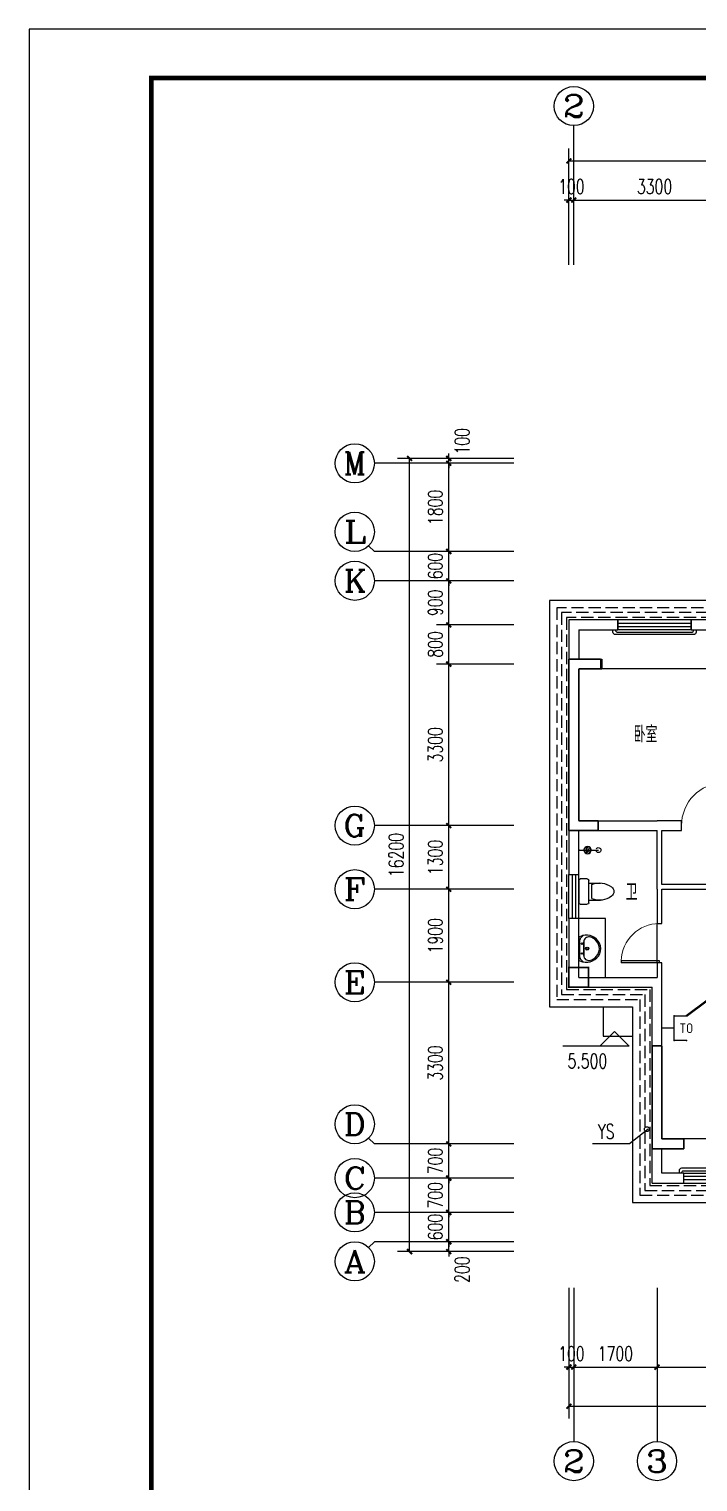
# Model space of a CAD drawing. Extents: x -993182 to -819982, y 169304 to 600104.
# Drawn here: x -904082 to -890412, y 327829 to 357504 of the extents above; entities that cross this region are included whole.
import ezdxf
from ezdxf.enums import TextEntityAlignment as Align

# ---------------------------------------------------------------- set-up
doc = ezdxf.new("R2010")
doc.units = 0
doc.header["$LTSCALE"] = 1000
doc.header["$MEASUREMENT"] = 0
doc.linetypes.add('DASH', pattern=[0.35, 0.25, -0.1])
for name, color, linetype in [('AXIS', 3, 'Continuous'), ('AXIS_TEXT', 7, 'Continuous'), ('DIM_ELEV', 3, 'Continuous'), ('DIM_LEAD', 3, 'Continuous'), ('EQUIP-通讯', 3, 'Continuous'), ('PUB_TEXT', 7, 'Continuous'), ('PUB_TITLE', 146, 'Continuous'), ('WALL', 4, 'Continuous'), ('WINDOW', 2, 'Continuous'), ('WIRE-网络', 6, 'TG_TD'), ('家具', 187, 'Continuous'), ('屋面', 139, 'Continuous'), ('平面看线', 144, 'Continuous'), ('栏杆', 169, 'Continuous'), ('面层', 215, 'Continuous')]:
    doc.layers.add(name, color=color, linetype=linetype)
doc.styles.add('_TCH_AXIS', font='COMPLEX', dxfattribs={"bigfont": 'GBCBIG'})
doc.styles.add('_TCH_DIM', font='SIMPLEX', dxfattribs={"bigfont": 'GBCBIG'})
doc.styles.add('_TCH_DIM_T3', font='SIMPLEX', dxfattribs={"width": 0.705882, "bigfont": 'GBCBIG'})
doc.styles.add('_TEL_ATTDEF', font='GBENOR', dxfattribs={"width": 0.8, "height": 3, "bigfont": 'GBCBIG'})
doc.styles.add('_TEL_DIM', font='ICED', dxfattribs={"width": 0.8, "height": 3.5, "bigfont": 'BZHZ'})
doc.styles.add('COMPLEX', font='COMPLEX')
doc.styles.get("Standard").update_dxf_attribs({"font": 'gbenor.shx', "bigfont": 'gbcbig.shx'})
doc.styles.add('TG_LINETYPE', font='ICED', dxfattribs={"width": 0.8, "height": 2, "bigfont": 'BZHZ'})
doc.linetypes.add('TG_TD', pattern='A,1,-0.45,["TD",TG_LINETYPE,S=0.1,R=0,X=-0.38,Y=-0.1],0', length=1.45)
doc.linetypes.add('TG_TD+TV', pattern='A,1,-0.9,["TD+TV",TG_LINETYPE,S=0.1,R=0,X=-0.82,Y=-0.1],0', length=1.9)
doc.dimstyles.new('_TCH_ARCH&&100', dxfattribs={"dimtxt": 297.5, "dimasz": 100, "dimexe": 250, "dimexo": 300, "dimgap": 126.25, "dimtad": 1, "dimdec": 0, "dimzin": 0, "dimdsep": 46, "dimtxsty": '_TCH_DIM_T3', "dimblk": 'ARCHTICK', "dimcen": 0.09, "dimclrt": 7, "dimazin": 2, "dimtfac": 1, "dimtdec": 0, "dimtix": 1, "dimtmove": 2, "dimatfit": 3, "dimfxl": 0, "dimtolj": 1, "dimtzin": 0, "dimarcsym": 0})

# ---------------------------------------------------------------- blocks, each defined once
blk = doc.blocks.new('A$C6A1B0631')
at = {"layer": '家具'}
for p, q in [((0, 527), (0, 667)), ((30, 697), (470, 697)), ((500, 667), (500, 527)), ((470, 497), (30, 497)), ((80, 497), (80, 267)), ((390, 437), (110, 437)), ((420, 497), (420, 267))]:
    blk.add_line(p, q, dxfattribs=at)
for centre, radius, start, end in [((30, 667), 30, 90, 180), ((470, 667), 30, 0, 90), ((30, 527), 30, 180, 270), ((477, 284), 398, 157.4505, 216.6381), ((23, 284), 398, 323.3619, 22.5495), ((470, 527), 30, 270, 0), ((250, 108), 110, 213.4509, 326.5491)]:
    blk.add_arc(centre, radius, start, end, dxfattribs=at)
blk = doc.blocks.new('M_E6')
for p, q in [((-240, 0), (-270, -79)), ((240, 0), (-240, 0)), ((-237, 0), (239, 0)), ((240, 0), (270, -79)), ((-213, -36), (-271, -91)), ((-179, -23), (181, -23)), ((141, -105), (-141, -105)), ((-141, -105), (141, -105)), ((217, -37), (274, -95))]:
    blk.add_line(p, q)
for centre, radius in [((-99, -65), 16.3), ((2, -172), 31.6), ((2, -172), 23), ((101, -65), 16.3)]:
    blk.add_circle(centre, radius)
for centre, radius, start, end in [((28, -152), 307, 166.1751, 244.7296), ((-141, -205), 100, 90, 190.5602), ((0, -179), 243, 190.5602, 349.4398), ((-179, -73), 50, 90, 133.181), ((-28, -152), 307, 297.0639, 13.8249), ((141, -205), 100, 349.4398, 90), ((181, -73), 50, 44.5607, 90), ((0, -201), 250, 245.8071, 296.4628), ((28, -152), 307, 266.589, 266.5936)]:
    blk.add_arc(centre, radius, start, end)
at = {"width": 0.8, "flags": 9}
for tag in ['XSIZE', 'YSIZE']:
    blk.add_attdef(tag, (0, 0), '', height=0.5, dxfattribs=at)
blk = doc.blocks.new('$lvtry$00000168')
at = {"color": 0}
blk.add_line((0, 0), (0, -395), dxfattribs=at)
blk.add_arc((0, -395), 50, 121.0332, 58.9668, dxfattribs=at)
for p in [(0, 0), (0, -223)]:
    blk.add_point(p, dxfattribs=at)
blk = doc.blocks.new('$lvtry$00000171')
for p, q in [((-74, 11), (-11, 74)), ((-70, -27), (27, 70)), ((-53, -53), (53, 53)), ((-27, -70), (70, 27)), ((11, -74), (74, -11))]:
    blk.add_line(p, q)
blk.add_circle((0, 0), 75)
blk.add_point((0, 0))
blk = doc.blocks.new('A$C6BE329BC')
at = {"layer": '家具', "rotation": 180}
blk.add_blockref('$lvtry$00000171', (75, 271), dxfattribs=at)
at = {"layer": '家具'}
blk.add_blockref('$lvtry$00000168', (75, 445), dxfattribs=at)
blk = doc.blocks.new('TRHH')
at = {"color": 6}
for centre in [(-249202, -461390), (-233616, -461390), (-252617, -471151), (-230201, -471151), (-244307, -473179), (-238511, -473179)]:
    blk.add_circle(centre, 50, dxfattribs=at)
blk = doc.blocks.new('q3')
at = {"color": 3, "const_width": 35}
for points in [[(-523336, -447288), (-523336, -443788)], [(-523336, -443788), (-522686, -443788)], [(-522686, -443788), (-522686, -443988)], [(-523136, -447088), (-523136, -443988)], [(-523136, -443988), (-522686, -443988)], [(-523136, -447088), (-522736, -447088)], [(-522736, -447088), (-522736, -447288)], [(-523336, -447288), (-522736, -447288)], [(-521636, -453788), (-521636, -451688)], [(-521636, -451688), (-521436, -451688)], [(-521436, -453588), (-521436, -451688)], [(-521436, -453588), (-520986, -453588)], [(-520986, -453588), (-520986, -453788)], [(-521636, -453788), (-520986, -453788)]]:
    blk.add_lwpolyline(points, dxfattribs=at)
blk.add_lwpolyline([(-522936, -450488), (-522936, -450088), (-523336, -450088), (-523336, -450488)], close=True, dxfattribs=at)
blk = doc.blocks.new('trh')
at = {"layer": 'DIM_LEAD'}
for p, q in [((-252592, -471153), (-252970, -471451)), ((-252970, -471451), (-253724, -471451))]:
    blk.add_line(p, q, dxfattribs=at)
at = {"layer": 'DIM_LEAD', "color": 7, "style": '_TCH_DIM', "width": 0.705882}
blk.add_text('YS', height=297.5, dxfattribs=at).set_placement((-253619, -471346))
blk = doc.blocks.new('$DorLib2D$00000001')
for p, q in [((0.45, 0.975), (0.5, 0.975)), ((0.45, 0), (0.45, 0.975)), ((0.5, 0), (0.5, 0.975)), ((0.5, 0), (0.45, 0))]:
    blk.add_line(p, q)
at = {"lineweight": 13}
blk.add_arc((0.475, 0), 0.975, 91.4693, 180, dxfattribs=at)
blk = doc.blocks.new('$WINLIB2D$00000001')
at = {"color": 0}
for points in [[(-0.5, 0.5), (-0.5, -0.5)], [(-0.5, 0.5), (0.5, 0.5)], [(0.5, -0.5), (0.5, 0.5)], [(0.5, 0.167), (-0.5, 0.167)], [(0.5, -0.167), (-0.5, -0.167)], [(-0.5, -0.5), (0.5, -0.5)]]:
    blk.add_lwpolyline(points, dxfattribs=at)
blk = doc.blocks.new('_AXISO')
blk.add_circle((0, 0), 0.5)
at = {"layer": 'AXIS_TEXT', "style": 'COMPLEX', "width": 1.041667}
blk.add_attdef('A', text='', height=0.56, dxfattribs=at).set_placement((-0.25, -0.28), (0.25, -0.28), align=Align.FIT)
blk = doc.blocks.new('_ArchTick')
at = {"color": 0, "linetype": 'ByBlock', "const_width": 0.4}
blk.add_lwpolyline([(-0.5, -0.5), (0.5, 0.5)], dxfattribs=at)
blk = doc.blocks.new('*D312')
at = {"layer": 'AXIS', "color": 0, "lineweight": -2}
for p, q in [((-255332, -395585), (-257715, -395585)), ((-257465, -411785), (-257465, -395585)), ((-255332, -411785), (-257715, -411785))]:
    blk.add_line(p, q, dxfattribs=at)
at = {"layer": 'Defpoints', "color": 0}
for p in [(-257465, -395585), (-255032, -395585), (-255032, -411785)]:
    blk.add_point(p, dxfattribs=at)
at = {"layer": 'AXIS', "color": 0, "lineweight": -2, "xscale": 100, "yscale": 100, "zscale": 100}
for p, rotation in [((-257465, -395585), 90), ((-257465, -411785), 270)]:
    blk.add_blockref('_ArchTick', p, dxfattribs=dict(at, rotation=rotation))
at = {"layer": 'AXIS', "color": 7, "insert": (-257740, -403685), "char_height": 297.5, "attachment_point": 5, "rotation": 90, "style": '_TCH_DIM_T3'}
blk.add_mtext('\\A1;16200', dxfattribs=at)
blk = doc.blocks.new('*D313')
at = {"layer": 'AXIS', "color": 0, "lineweight": -2}
for p, q in [((-255332, -411585), (-256915, -411585)), ((-256665, -411585), (-256665, -411485)), ((-256665, -411785), (-256665, -411585)), ((-255332, -411785), (-256915, -411785)), ((-256665, -411785), (-256665, -411885))]:
    blk.add_line(p, q, dxfattribs=at)
at = {"layer": 'Defpoints', "color": 0}
for p in [(-256665, -411585), (-255032, -411585), (-255032, -411785)]:
    blk.add_point(p, dxfattribs=at)
at = {"layer": 'AXIS', "color": 0, "lineweight": -2, "xscale": 100, "yscale": 100, "zscale": 100}
for p, rotation in [((-256665, -411585), 270), ((-256665, -411785), 90)]:
    blk.add_blockref('_ArchTick', p, dxfattribs=dict(at, rotation=rotation))
at = {"layer": 'AXIS', "color": 7, "insert": (-256390, -412155), "char_height": 297.5, "attachment_point": 5, "rotation": 90, "style": '_TCH_DIM_T3'}
blk.add_mtext('\\A1;200', dxfattribs=at)
blk = doc.blocks.new('*D314')
at = {"layer": 'AXIS', "color": 0, "lineweight": -2}
for p, q in [((-255332, -410985), (-256915, -410985)), ((-256665, -410985), (-256665, -410885)), ((-256665, -411585), (-256665, -410985)), ((-255332, -411585), (-256915, -411585)), ((-256665, -411585), (-256665, -411685))]:
    blk.add_line(p, q, dxfattribs=at)
at = {"layer": 'Defpoints', "color": 0}
for p in [(-256665, -410985), (-255032, -410985), (-255032, -411585)]:
    blk.add_point(p, dxfattribs=at)
at = {"layer": 'AXIS', "color": 0, "lineweight": -2, "xscale": 100, "yscale": 100, "zscale": 100}
for p, rotation in [((-256665, -410985), 270), ((-256665, -411585), 90)]:
    blk.add_blockref('_ArchTick', p, dxfattribs=dict(at, rotation=rotation))
at = {"layer": 'AXIS', "color": 7, "insert": (-256940, -411285), "char_height": 297.5, "attachment_point": 5, "rotation": 90, "style": '_TCH_DIM_T3'}
blk.add_mtext('\\A1;600', dxfattribs=at)
blk = doc.blocks.new('*D315')
at = {"layer": 'AXIS', "color": 0, "lineweight": -2}
for p, q in [((-255332, -410285), (-256915, -410285)), ((-256665, -410285), (-256665, -410185)), ((-256665, -410985), (-256665, -410285)), ((-255332, -410985), (-256915, -410985)), ((-256665, -410985), (-256665, -411085))]:
    blk.add_line(p, q, dxfattribs=at)
at = {"layer": 'Defpoints', "color": 0}
for p in [(-256665, -410285), (-255032, -410285), (-255032, -410985)]:
    blk.add_point(p, dxfattribs=at)
at = {"layer": 'AXIS', "color": 0, "lineweight": -2, "xscale": 100, "yscale": 100, "zscale": 100}
for p, rotation in [((-256665, -410285), 270), ((-256665, -410985), 90)]:
    blk.add_blockref('_ArchTick', p, dxfattribs=dict(at, rotation=rotation))
at = {"layer": 'AXIS', "color": 7, "insert": (-256940, -410635), "char_height": 297.5, "attachment_point": 5, "rotation": 90, "style": '_TCH_DIM_T3'}
blk.add_mtext('\\A1;700', dxfattribs=at)
blk = doc.blocks.new('*D316')
at = {"layer": 'AXIS', "color": 0, "lineweight": -2}
for p, q in [((-256665, -409585), (-256665, -409485)), ((-255332, -409585), (-256915, -409585)), ((-256665, -410285), (-256665, -409585)), ((-255332, -410285), (-256915, -410285)), ((-256665, -410285), (-256665, -410385))]:
    blk.add_line(p, q, dxfattribs=at)
at = {"layer": 'Defpoints', "color": 0}
for p in [(-256665, -409585), (-255032, -409585), (-255032, -410285)]:
    blk.add_point(p, dxfattribs=at)
at = {"layer": 'AXIS', "color": 0, "lineweight": -2, "xscale": 100, "yscale": 100, "zscale": 100}
for p, rotation in [((-256665, -409585), 270), ((-256665, -410285), 90)]:
    blk.add_blockref('_ArchTick', p, dxfattribs=dict(at, rotation=rotation))
at = {"layer": 'AXIS', "color": 7, "insert": (-256940, -409935), "char_height": 297.5, "attachment_point": 5, "rotation": 90, "style": '_TCH_DIM_T3'}
blk.add_mtext('\\A1;700', dxfattribs=at)
blk = doc.blocks.new('*D317')
at = {"layer": 'AXIS', "color": 0, "lineweight": -2}
for p, q in [((-255332, -406285), (-256915, -406285)), ((-256665, -409585), (-256665, -406285)), ((-255332, -409585), (-256915, -409585))]:
    blk.add_line(p, q, dxfattribs=at)
at = {"layer": 'Defpoints', "color": 0}
for p in [(-256665, -406285), (-255032, -406285), (-255032, -409585)]:
    blk.add_point(p, dxfattribs=at)
at = {"layer": 'AXIS', "color": 0, "lineweight": -2, "xscale": 100, "yscale": 100, "zscale": 100}
for p, rotation in [((-256665, -406285), 90), ((-256665, -409585), 270)]:
    blk.add_blockref('_ArchTick', p, dxfattribs=dict(at, rotation=rotation))
at = {"layer": 'AXIS', "color": 7, "insert": (-256940, -407935), "char_height": 297.5, "attachment_point": 5, "rotation": 90, "style": '_TCH_DIM_T3'}
blk.add_mtext('\\A1;3300', dxfattribs=at)
blk = doc.blocks.new('*D318')
at = {"layer": 'AXIS', "color": 0, "lineweight": -2}
for p, q in [((-255332, -404385), (-256915, -404385)), ((-256665, -406285), (-256665, -404385)), ((-255332, -406285), (-256915, -406285))]:
    blk.add_line(p, q, dxfattribs=at)
at = {"layer": 'Defpoints', "color": 0}
for p in [(-256665, -404385), (-255032, -404385), (-255032, -406285)]:
    blk.add_point(p, dxfattribs=at)
at = {"layer": 'AXIS', "color": 0, "lineweight": -2, "xscale": 100, "yscale": 100, "zscale": 100}
for p, rotation in [((-256665, -404385), 90), ((-256665, -406285), 270)]:
    blk.add_blockref('_ArchTick', p, dxfattribs=dict(at, rotation=rotation))
at = {"layer": 'AXIS', "color": 7, "insert": (-256940, -405335), "char_height": 297.5, "attachment_point": 5, "rotation": 90, "style": '_TCH_DIM_T3'}
blk.add_mtext('\\A1;1900', dxfattribs=at)
blk = doc.blocks.new('*D319')
at = {"layer": 'AXIS', "color": 0, "lineweight": -2}
for p, q in [((-255332, -403085), (-256915, -403085)), ((-256665, -404385), (-256665, -403085)), ((-255332, -404385), (-256915, -404385))]:
    blk.add_line(p, q, dxfattribs=at)
at = {"layer": 'Defpoints', "color": 0}
for p in [(-256665, -403085), (-255032, -403085), (-255032, -404385)]:
    blk.add_point(p, dxfattribs=at)
at = {"layer": 'AXIS', "color": 0, "lineweight": -2, "xscale": 100, "yscale": 100, "zscale": 100}
for p, rotation in [((-256665, -403085), 90), ((-256665, -404385), 270)]:
    blk.add_blockref('_ArchTick', p, dxfattribs=dict(at, rotation=rotation))
at = {"layer": 'AXIS', "color": 7, "insert": (-256940, -403735), "char_height": 297.5, "attachment_point": 5, "rotation": 90, "style": '_TCH_DIM_T3'}
blk.add_mtext('\\A1;1300', dxfattribs=at)
blk = doc.blocks.new('*D320')
at = {"layer": 'AXIS', "color": 0, "lineweight": -2}
for p, q in [((-255332, -399785), (-256915, -399785)), ((-256665, -403085), (-256665, -399785)), ((-255332, -403085), (-256915, -403085))]:
    blk.add_line(p, q, dxfattribs=at)
at = {"layer": 'Defpoints', "color": 0}
for p in [(-256665, -399785), (-255032, -399785), (-255032, -403085)]:
    blk.add_point(p, dxfattribs=at)
at = {"layer": 'AXIS', "color": 0, "lineweight": -2, "xscale": 100, "yscale": 100, "zscale": 100}
for p, rotation in [((-256665, -399785), 90), ((-256665, -403085), 270)]:
    blk.add_blockref('_ArchTick', p, dxfattribs=dict(at, rotation=rotation))
at = {"layer": 'AXIS', "color": 7, "insert": (-256940, -401435), "char_height": 297.5, "attachment_point": 5, "rotation": 90, "style": '_TCH_DIM_T3'}
blk.add_mtext('\\A1;3300', dxfattribs=at)
blk = doc.blocks.new('*D321')
at = {"layer": 'AXIS', "color": 0, "lineweight": -2}
for p, q in [((-255332, -398985), (-256915, -398985)), ((-256665, -399785), (-256665, -398985)), ((-255332, -399785), (-256915, -399785))]:
    blk.add_line(p, q, dxfattribs=at)
at = {"layer": 'Defpoints', "color": 0}
for p in [(-256665, -398985), (-255032, -398985), (-255032, -399785)]:
    blk.add_point(p, dxfattribs=at)
at = {"layer": 'AXIS', "color": 0, "lineweight": -2, "xscale": 100, "yscale": 100, "zscale": 100}
for p, rotation in [((-256665, -398985), 90), ((-256665, -399785), 270)]:
    blk.add_blockref('_ArchTick', p, dxfattribs=dict(at, rotation=rotation))
at = {"layer": 'AXIS', "color": 7, "insert": (-256940, -399385), "char_height": 297.5, "attachment_point": 5, "rotation": 90, "style": '_TCH_DIM_T3'}
blk.add_mtext('\\A1;800', dxfattribs=at)
blk = doc.blocks.new('*D322')
at = {"layer": 'AXIS', "color": 0, "lineweight": -2}
for p, q in [((-255332, -398085), (-256915, -398085)), ((-256665, -398985), (-256665, -398085)), ((-255332, -398985), (-256915, -398985))]:
    blk.add_line(p, q, dxfattribs=at)
at = {"layer": 'Defpoints', "color": 0}
for p in [(-256665, -398085), (-255032, -398085), (-255032, -398985)]:
    blk.add_point(p, dxfattribs=at)
at = {"layer": 'AXIS', "color": 0, "lineweight": -2, "xscale": 100, "yscale": 100, "zscale": 100}
for p, rotation in [((-256665, -398085), 90), ((-256665, -398985), 270)]:
    blk.add_blockref('_ArchTick', p, dxfattribs=dict(at, rotation=rotation))
at = {"layer": 'AXIS', "color": 7, "insert": (-256940, -398535), "char_height": 297.5, "attachment_point": 5, "rotation": 90, "style": '_TCH_DIM_T3'}
blk.add_mtext('\\A1;900', dxfattribs=at)
blk = doc.blocks.new('*D323')
at = {"layer": 'AXIS', "color": 0, "lineweight": -2}
for p, q in [((-255332, -397485), (-256915, -397485)), ((-256665, -397485), (-256665, -397385)), ((-256665, -398085), (-256665, -397485)), ((-255332, -398085), (-256915, -398085)), ((-256665, -398085), (-256665, -398185))]:
    blk.add_line(p, q, dxfattribs=at)
at = {"layer": 'Defpoints', "color": 0}
for p in [(-256665, -397485), (-255032, -397485), (-255032, -398085)]:
    blk.add_point(p, dxfattribs=at)
at = {"layer": 'AXIS', "color": 0, "lineweight": -2, "xscale": 100, "yscale": 100, "zscale": 100}
for p, rotation in [((-256665, -397485), 270), ((-256665, -398085), 90)]:
    blk.add_blockref('_ArchTick', p, dxfattribs=dict(at, rotation=rotation))
at = {"layer": 'AXIS', "color": 7, "insert": (-256940, -397785), "char_height": 297.5, "attachment_point": 5, "rotation": 90, "style": '_TCH_DIM_T3'}
blk.add_mtext('\\A1;600', dxfattribs=at)
blk = doc.blocks.new('*D324')
at = {"layer": 'AXIS', "color": 0, "lineweight": -2}
for p, q in [((-255332, -395685), (-256915, -395685)), ((-256665, -397485), (-256665, -395685)), ((-255332, -397485), (-256915, -397485))]:
    blk.add_line(p, q, dxfattribs=at)
at = {"layer": 'Defpoints', "color": 0}
for p in [(-256665, -395685), (-255032, -395685), (-255032, -397485)]:
    blk.add_point(p, dxfattribs=at)
at = {"layer": 'AXIS', "color": 0, "lineweight": -2, "xscale": 100, "yscale": 100, "zscale": 100}
for p, rotation in [((-256665, -395685), 90), ((-256665, -397485), 270)]:
    blk.add_blockref('_ArchTick', p, dxfattribs=dict(at, rotation=rotation))
at = {"layer": 'AXIS', "color": 7, "insert": (-256940, -396585), "char_height": 297.5, "attachment_point": 5, "rotation": 90, "style": '_TCH_DIM_T3'}
blk.add_mtext('\\A1;1800', dxfattribs=at)
blk = doc.blocks.new('*D325')
at = {"layer": 'AXIS', "color": 0, "lineweight": -2}
for p, q in [((-256665, -395585), (-256665, -395485)), ((-255332, -395585), (-256915, -395585)), ((-255332, -395685), (-256915, -395685)), ((-256665, -395685), (-256665, -395585)), ((-256665, -395685), (-256665, -395785))]:
    blk.add_line(p, q, dxfattribs=at)
at = {"layer": 'Defpoints', "color": 0}
for p in [(-256665, -395585), (-255032, -395585), (-255032, -395685)]:
    blk.add_point(p, dxfattribs=at)
at = {"layer": 'AXIS', "color": 0, "lineweight": -2, "xscale": 100, "yscale": 100, "zscale": 100}
for p, rotation in [((-256665, -395585), 270), ((-256665, -395685), 90)]:
    blk.add_blockref('_ArchTick', p, dxfattribs=dict(at, rotation=rotation))
at = {"layer": 'AXIS', "color": 7, "insert": (-256390, -395235), "char_height": 297.5, "attachment_point": 5, "rotation": 90, "style": '_TCH_DIM_T3'}
blk.add_mtext('\\A1;100', dxfattribs=at)
blk = doc.blocks.new('*D380')
at = {"layer": 'AXIS', "color": 0, "lineweight": -2}
for p, q in [((-254209, -391634), (-254209, -389258)), ((-198509, -391634), (-198509, -389258)), ((-254209, -389508), (-198509, -389508))]:
    blk.add_line(p, q, dxfattribs=at)
at = {"layer": 'Defpoints', "color": 0}
for p in [(-198509, -389508), (-254209, -391934), (-198509, -391934)]:
    blk.add_point(p, dxfattribs=at)
at = {"layer": 'AXIS', "color": 0, "lineweight": -2, "xscale": 100, "yscale": 100, "zscale": 100, "rotation": 180}
blk.add_blockref('_ArchTick', (-254209, -389508), dxfattribs=at)
at = {"layer": 'AXIS', "color": 0, "lineweight": -2, "xscale": 100, "yscale": 100, "zscale": 100}
blk.add_blockref('_ArchTick', (-198509, -389508), dxfattribs=at)
at = {"layer": 'AXIS', "color": 7, "insert": (-226359, -389233), "char_height": 297.5, "attachment_point": 5, "style": '_TCH_DIM_T3'}
blk.add_mtext('\\A1;55700', dxfattribs=at)
blk = doc.blocks.new('*D381')
at = {"layer": 'AXIS', "color": 0, "lineweight": -2}
for p, q in [((-254209, -391634), (-254209, -390058)), ((-254109, -391634), (-254109, -390058)), ((-254209, -390308), (-254309, -390308)), ((-254209, -390308), (-254109, -390308)), ((-254109, -390308), (-254009, -390308))]:
    blk.add_line(p, q, dxfattribs=at)
at = {"layer": 'Defpoints', "color": 0}
for p in [(-254109, -390308), (-254209, -391934), (-254109, -391934)]:
    blk.add_point(p, dxfattribs=at)
at = {"layer": 'AXIS', "color": 0, "lineweight": -2, "xscale": 100, "yscale": 100, "zscale": 100}
blk.add_blockref('_ArchTick', (-254209, -390308), dxfattribs=at)
at = {"layer": 'AXIS', "color": 0, "lineweight": -2, "xscale": 100, "yscale": 100, "zscale": 100, "rotation": 180}
blk.add_blockref('_ArchTick', (-254109, -390308), dxfattribs=at)
at = {"layer": 'AXIS', "color": 7, "insert": (-254159, -390033), "char_height": 297.5, "attachment_point": 5, "style": '_TCH_DIM_T3'}
blk.add_mtext('\\A1;100', dxfattribs=at)
blk = doc.blocks.new('*D382')
at = {"layer": 'AXIS', "color": 0, "lineweight": -2}
for p, q in [((-254109, -391634), (-254109, -390058)), ((-250809, -391634), (-250809, -390058)), ((-254109, -390308), (-250809, -390308))]:
    blk.add_line(p, q, dxfattribs=at)
at = {"layer": 'Defpoints', "color": 0}
for p in [(-250809, -390308), (-254109, -391934), (-250809, -391934)]:
    blk.add_point(p, dxfattribs=at)
at = {"layer": 'AXIS', "color": 0, "lineweight": -2, "xscale": 100, "yscale": 100, "zscale": 100, "rotation": 180}
blk.add_blockref('_ArchTick', (-254109, -390308), dxfattribs=at)
at = {"layer": 'AXIS', "color": 0, "lineweight": -2, "xscale": 100, "yscale": 100, "zscale": 100}
blk.add_blockref('_ArchTick', (-250809, -390308), dxfattribs=at)
at = {"layer": 'AXIS', "color": 7, "insert": (-252459, -390033), "char_height": 297.5, "attachment_point": 5, "style": '_TCH_DIM_T3'}
blk.add_mtext('\\A1;3300', dxfattribs=at)
blk = doc.blocks.new('*D408')
at = {"layer": 'AXIS', "color": 0, "lineweight": -2}
for p, q in [((-254209, -412527), (-254209, -415195)), ((-198509, -412527), (-198509, -415195)), ((-254209, -414945), (-198509, -414945))]:
    blk.add_line(p, q, dxfattribs=at)
at = {"layer": 'Defpoints', "color": 0}
for p in [(-254209, -412227), (-198509, -412227), (-198509, -414945)]:
    blk.add_point(p, dxfattribs=at)
at = {"layer": 'AXIS', "color": 0, "lineweight": -2, "xscale": 100, "yscale": 100, "zscale": 100, "rotation": 180}
blk.add_blockref('_ArchTick', (-254209, -414945), dxfattribs=at)
at = {"layer": 'AXIS', "color": 0, "lineweight": -2, "xscale": 100, "yscale": 100, "zscale": 100}
blk.add_blockref('_ArchTick', (-198509, -414945), dxfattribs=at)
at = {"layer": 'AXIS', "color": 7, "insert": (-226359, -414670), "char_height": 297.5, "attachment_point": 5, "style": '_TCH_DIM_T3'}
blk.add_mtext('\\A1;55700', dxfattribs=at)
blk = doc.blocks.new('*D409')
at = {"layer": 'AXIS', "color": 0, "lineweight": -2}
for p, q in [((-254209, -412527), (-254209, -414395)), ((-254109, -412527), (-254109, -414395)), ((-254209, -414145), (-254309, -414145)), ((-254209, -414145), (-254109, -414145)), ((-254109, -414145), (-254009, -414145))]:
    blk.add_line(p, q, dxfattribs=at)
at = {"layer": 'Defpoints', "color": 0}
for p in [(-254209, -412227), (-254109, -412227), (-254109, -414145)]:
    blk.add_point(p, dxfattribs=at)
at = {"layer": 'AXIS', "color": 0, "lineweight": -2, "xscale": 100, "yscale": 100, "zscale": 100}
blk.add_blockref('_ArchTick', (-254209, -414145), dxfattribs=at)
at = {"layer": 'AXIS', "color": 0, "lineweight": -2, "xscale": 100, "yscale": 100, "zscale": 100, "rotation": 180}
blk.add_blockref('_ArchTick', (-254109, -414145), dxfattribs=at)
at = {"layer": 'AXIS', "color": 7, "insert": (-254159, -413870), "char_height": 297.5, "attachment_point": 5, "style": '_TCH_DIM_T3'}
blk.add_mtext('\\A1;100', dxfattribs=at)
blk = doc.blocks.new('*D410')
at = {"layer": 'AXIS', "color": 0, "lineweight": -2}
for p, q in [((-254109, -412527), (-254109, -414395)), ((-252409, -412527), (-252409, -414395)), ((-254109, -414145), (-252409, -414145))]:
    blk.add_line(p, q, dxfattribs=at)
at = {"layer": 'Defpoints', "color": 0}
for p in [(-254109, -412227), (-252409, -412227), (-252409, -414145)]:
    blk.add_point(p, dxfattribs=at)
at = {"layer": 'AXIS', "color": 0, "lineweight": -2, "xscale": 100, "yscale": 100, "zscale": 100, "rotation": 180}
blk.add_blockref('_ArchTick', (-254109, -414145), dxfattribs=at)
at = {"layer": 'AXIS', "color": 0, "lineweight": -2, "xscale": 100, "yscale": 100, "zscale": 100}
blk.add_blockref('_ArchTick', (-252409, -414145), dxfattribs=at)
at = {"layer": 'AXIS', "color": 7, "insert": (-253259, -413870), "char_height": 297.5, "attachment_point": 5, "style": '_TCH_DIM_T3'}
blk.add_mtext('\\A1;1700', dxfattribs=at)
blk = doc.blocks.new('*D411')
at = {"layer": 'AXIS', "color": 0, "lineweight": -2}
for p, q in [((-252409, -412527), (-252409, -414395)), ((-249009, -412527), (-249009, -414395)), ((-252409, -414145), (-249009, -414145))]:
    blk.add_line(p, q, dxfattribs=at)
at = {"layer": 'Defpoints', "color": 0}
for p in [(-252409, -412227), (-249009, -412227), (-249009, -414145)]:
    blk.add_point(p, dxfattribs=at)
at = {"layer": 'AXIS', "color": 0, "lineweight": -2, "xscale": 100, "yscale": 100, "zscale": 100, "rotation": 180}
blk.add_blockref('_ArchTick', (-252409, -414145), dxfattribs=at)
at = {"layer": 'AXIS', "color": 0, "lineweight": -2, "xscale": 100, "yscale": 100, "zscale": 100}
blk.add_blockref('_ArchTick', (-249009, -414145), dxfattribs=at)
at = {"layer": 'AXIS', "color": 7, "insert": (-250709, -413870), "char_height": 297.5, "attachment_point": 5, "style": '_TCH_DIM_T3'}
blk.add_mtext('\\A1;3400', dxfattribs=at)
blk = doc.blocks.new('$equip$00001847')
for p, q in [((-0.5, 0.499), (-0.5, 0.999)), ((0.5, 0.999), (0.5, 0.499)), ((0.5, 0.499), (-0.5, 0.499)), ((0, 0.5), (0, 0))]:
    blk.add_line(p, q)
for p in [(-0.5, 0.999), (0.5, 0.999), (-0.5, 0.499), (0, 0), (0.5, 0.499)]:
    blk.add_point(p)
at = {"color": 7, "style": '_TEL_DIM'}
blk.add_attdef('$TEXT$', text='', height=0.4, dxfattribs=at).set_placement((0, 0.999), align=Align.MIDDLE_CENTER)
at = {"color": 7, "style": '_TEL_DIM', "flags": 1}
blk.add_attdef('A', text='', height=0.00002, dxfattribs=at).set_placement((0, 0), align=Align.MIDDLE_CENTER)
blk = doc.blocks.new('5#、7#楼参照')
at = {"layer": 'AXIS'}
for p, q in [((-254108.8, -390988.7), (-254108.8, -388788.4)), ((-255679.3, -395684.6), (-258184.9, -395684.6)), ((-258302.1, -397367.4), (-258184.9, -397484.6)), ((-255679.3, -397484.6), (-258184.9, -397484.6)), ((-255679.3, -398084.6), (-258184.9, -398084.6)), ((-255679.3, -403084.6), (-258184.9, -403084.6)), ((-255679.3, -404384.6), (-258184.9, -404384.6)), ((-255679.3, -406284.6), (-258184.9, -406284.6)), ((-258302.1, -409467.4), (-258184.9, -409584.6)), ((-255679.3, -409584.6), (-258184.9, -409584.6)), ((-255679.3, -410284.6), (-258184.9, -410284.6)), ((-255679.3, -410984.6), (-258184.9, -410984.6)), ((-258302.1, -411701.7), (-258184.9, -411584.6)), ((-255679.3, -411584.6), (-258184.9, -411584.6)), ((-254108.8, -414222.9), (-254108.8, -415665)), ((-252408.8, -414222.9), (-252408.8, -415665))]:
    blk.add_line(p, q, dxfattribs=at)
at = {"layer": 'DIM_ELEV'}
for p, q in [((-253275, -407287.6), (-253575, -407587.6)), ((-253275, -407287.6), (-252975, -407587.6)), ((-252975, -407587.6), (-254333, -407587.6))]:
    blk.add_line(p, q, dxfattribs=at)
at = {"layer": 'PUB_TITLE'}
blk.add_lwpolyline([(-265242.7, -446215.5), (-181142.7, -446215.5), (-181142.7, -386815.5), (-265242.7, -386815.5)], close=True, dxfattribs=at)
at = {"layer": 'PUB_TITLE', "const_width": 100}
blk.add_lwpolyline([(-262742.7, -445215.5), (-182142.7, -445215.5), (-182142.7, -387815.5), (-262742.7, -387815.5)], close=True, dxfattribs=at)
at = {"layer": 'WALL'}
for p, q in [((-253208.8, -398884.6), (-254208.8, -398884.6)), ((-254208.8, -398884.6), (-254208.8, -399784.6)), ((-254008.8, -399084.6), (-253208.8, -399084.6)), ((-254008.8, -399084.6), (-254008.8, -399684.6)), ((-253208.8, -399084.6), (-253208.8, -398884.6)), ((-250708.8, -398884.6), (-251708.8, -398884.6)), ((-251708.8, -398884.6), (-251708.8, -399084.6)), ((-251708.8, -399084.6), (-250908.8, -399084.6)), ((-254008.8, -399684.6), (-253539.8, -399684.6)), ((-253539.8, -399684.6), (-253539.8, -399884.6)), ((-254208.8, -399784.6), (-254208.8, -403084.6)), ((-254008.8, -399884.6), (-253539.8, -399884.6)), ((-254008.8, -399884.6), (-254008.8, -402984.6)), ((-254208.8, -403084.6), (-254208.8, -404084.6)), ((-254008.8, -402984.6), (-252408.8, -402984.6)), ((-254008.8, -404084.6), (-254008.8, -403184.6)), ((-254008.8, -403184.6), (-252408.8, -403184.6)), ((-251908.8, -402984.6), (-252408.8, -402984.6)), ((-252408.8, -404384.6), (-252408.8, -403184.6)), ((-252308.8, -404284.6), (-252308.8, -403184.6)), ((-252308.8, -403184.6), (-251908.8, -403184.6)), ((-251908.8, -403184.6), (-251908.8, -402984.6)), ((-254208.8, -404084.6), (-254008.8, -404084.6)), ((-252408.8, -404384.6), (-252408.8, -405084.6)), ((-250108.8, -404284.6), (-252308.8, -404284.6)), ((-252308.8, -404384.6), (-250108.8, -404384.6)), ((-252308.8, -405084.6), (-252308.8, -404384.6)), ((-254008.8, -404984.6), (-254208.8, -404984.6)), ((-254208.8, -404984.6), (-254208.8, -406384.6)), ((-254008.8, -406184.6), (-254008.8, -404984.6)), ((-252408.8, -405084.6), (-252308.8, -405084.6)), ((-252308.8, -405884.6), (-252408.8, -405884.6)), ((-252408.8, -405884.6), (-252408.8, -406184.6)), ((-252308.8, -406284.6), (-252308.8, -405884.6)), ((-254008.8, -406184.6), (-252408.8, -406184.6)), ((-254208.8, -406384.6), (-252508.8, -406384.6)), ((-252508.8, -409584.6), (-252508.8, -406384.6)), ((-252308.8, -409484.6), (-252308.8, -406284.6)), ((-252308.8, -409484.6), (-251858.8, -409484.6)), ((-251858.8, -409484.6), (-251858.8, -409684.6)), ((-252508.8, -410384.6), (-252508.8, -409584.6)), ((-252308.8, -410184.6), (-252308.8, -409684.6)), ((-252308.8, -409684.6), (-251858.8, -409684.6)), ((-252508.8, -410384.6), (-251858.8, -410384.6)), ((-251858.8, -410184.6), (-252308.8, -410184.6)), ((-251858.8, -410384.6), (-251858.8, -410184.6))]:
    blk.add_line(p, q, dxfattribs=at)
at = {"layer": 'WINDOW'}
for p, q in [((-251309.8, -399884.6), (-253539.8, -399884.6)), ((-252408.8, -405884.6, 0), (-252408.8, -405084.6, 0)), ((-249758.8, -409484.6), (-251858.8, -409484.6))]:
    blk.add_line(p, q, dxfattribs=at)
at = {"layer": '家具'}
blk.add_lwpolyline([(-254008.8, -406184.6), (-253458.8, -406184.6), (-253458.8, -405284.6), (-253458.8, -404984.6), (-254008.8, -404984.6)], dxfattribs=at)
at = {"layer": '屋面', "color": 190}
blk.add_lwpolyline([(-245708.8, -395184.6), (-245708.8, -396884.6), (-249508.8, -396884.6), (-249508.8, -398484.6), (-254608.8, -398484.6), (-254608.8, -406784.6), (-252908.8, -406784.6), (-252908.8, -410784.6), (-250158.8, -410784.6), (-250158.8, -412184.6), (-243308.8, -412184.6), (-243308.8, -410084.6), (-239508.8, -410084.6), (-239508.8, -412184.6), (-232658.8, -412184.6), (-232658.8, -410784.6), (-229908.8, -410784.6), (-229908.8, -406784.6), (-228208.8, -406784.6), (-228208.8, -398484.6), (-233308.8, -398484.6), (-233308.8, -396884.6), (-237108.8, -396884.6), (-237108.8, -395184.6)], close=True, dxfattribs=at)
at = {"layer": '屋面', "color": 190, "linetype": 'DASH'}
for points in [[(-245558.8, -395334.6), (-245558.8, -397034.6), (-249358.8, -397034.6), (-249358.8, -398634.6), (-254458.8, -398634.6), (-254458.8, -406634.6), (-252758.8, -406634.6), (-252758.8, -410634.6), (-250008.8, -410634.6), (-250008.8, -412034.6), (-243458.8, -412034.6), (-243458.8, -409934.6), (-239358.8, -409934.6), (-239358.8, -412034.6), (-232808.8, -412034.6), (-232808.8, -410634.6), (-230058.8, -410634.6), (-230058.8, -406634.6), (-228358.8, -406634.6), (-228358.8, -398634.6), (-233458.8, -398634.6), (-233458.8, -397034.6), (-237258.8, -397034.6), (-237258.8, -395334.6)], [(-245458.8, -395434.6), (-245458.8, -397134.6), (-249258.8, -397134.6), (-249258.8, -398734.6), (-254358.8, -398734.6), (-254358.8, -406534.6), (-252658.8, -406534.6), (-252658.8, -410534.6), (-249908.8, -410534.6), (-249908.8, -411934.6), (-243558.8, -411934.6), (-243558.8, -409834.6), (-239258.8, -409834.6), (-239258.8, -411934.6), (-232908.8, -411934.6), (-232908.8, -410534.6), (-230158.8, -410534.6), (-230158.8, -406534.6), (-228458.8, -406534.6), (-228458.8, -398734.6), (-233558.8, -398734.6), (-233558.8, -397134.6), (-237358.8, -397134.6), (-237358.8, -395434.6)], [(-245358.8, -395534.6), (-245358.8, -397234.6), (-249158.8, -397234.6), (-249158.8, -398834.6), (-254258.8, -398834.6), (-254258.8, -406434.6), (-252558.8, -406434.6), (-252558.8, -410434.6), (-249808.8, -410434.6), (-249808.8, -411834.6), (-243658.8, -411834.6), (-243658.8, -409734.6), (-239158.8, -409734.6), (-239158.8, -411834.6), (-233008.8, -411834.6), (-233008.8, -410434.6), (-230258.8, -410434.6), (-230258.8, -406434.6), (-228558.8, -406434.6), (-228558.8, -398834.6), (-233658.8, -398834.6), (-233658.8, -397234.6), (-237458.8, -397234.6), (-237458.8, -395534.6)]]:
    blk.add_lwpolyline(points, close=True, dxfattribs=at)
at = {"layer": '平面看线'}
blk.add_lwpolyline([(-253508.8, -406784.6), (-253508.8, -407384.6), (-252908.8, -407384.6)], dxfattribs=at)
at = {"layer": '栏杆'}
for points in [[(-251608.8, -399084.6), (-251608.8, -399134.6, -0.4142136), (-251658.8, -399184.6), (-253258.8, -399184.6, -0.4142136), (-253308.8, -399134.6), (-253308.8, -399084.6)], [(-253258.8, -399084.6), (-253258.8, -399084.6, 0.4142136), (-253208.8, -399134.6), (-251708.8, -399134.6, 0.4142136), (-251658.8, -399084.6), (-251658.8, -399084.6)], [(-249658.8, -410184.6), (-249658.8, -410134.6, 0.4142136), (-249708.8, -410084.6), (-251908.8, -410084.6, 0.4142136), (-251958.8, -410134.6), (-251958.8, -410184.6)], [(-251908.8, -410184.6), (-251908.8, -410184.6, -0.4142136), (-251858.8, -410134.6), (-249758.8, -410134.6, -0.4142136), (-249708.8, -410184.6), (-249708.8, -410184.6)]]:
    blk.add_lwpolyline(points, format="xyb", dxfattribs=at)
at = {"color": 6}
blk.add_blockref('TRHH', (0, 61866.3), dxfattribs=at)
at = {"xscale": -1, "rotation": 90}
blk.add_blockref('A$C6BE329BC', (-253556.5, -403509.6), dxfattribs=at)
at = {"layer": 'AXIS'}
ref = blk.add_blockref('_AXISO', (-254108.8, -388388.4), dxfattribs=dict(at, xscale=800, yscale=800, zscale=800))
ref.add_attrib('A', '2', dxfattribs={"layer": 'AXIS_TEXT', "height": 452.5, "style": '_TCH_AXIS', "width": 1.5}).set_placement((-254335.1, -388614.7), (-253882.5, -388614.7), align=Align.FIT)
ref = blk.add_blockref('_AXISO', (-258584.9, -395684.6), dxfattribs=dict(at, xscale=800, yscale=800, zscale=800))
ref.add_attrib('A', 'M', dxfattribs={"layer": 'AXIS_TEXT', "height": 452.5, "style": '_TCH_AXIS'}).set_placement((-258811.2, -395910.8), (-258358.7, -395910.8), align=Align.FIT)
ref = blk.add_blockref('_AXISO', (-258584.9, -397084.6), dxfattribs=dict(at, xscale=800, yscale=800, zscale=800))
ref.add_attrib('A', 'L', dxfattribs={"layer": 'AXIS_TEXT', "height": 452.5, "style": '_TCH_AXIS', "width": 1.4}).set_placement((-258811.2, -397310.8), (-258358.7, -397310.8), align=Align.FIT)
ref = blk.add_blockref('_AXISO', (-258584.9, -398084.6), dxfattribs=dict(at, xscale=800, yscale=800, zscale=800))
ref.add_attrib('A', 'K', dxfattribs={"layer": 'AXIS_TEXT', "height": 452.5, "style": '_TCH_AXIS', "width": 1.105263}).set_placement((-258811.2, -398310.8), (-258358.7, -398310.8), align=Align.FIT)
ref = blk.add_blockref('_AXISO', (-258584.9, -403084.6), dxfattribs=dict(at, xscale=800, yscale=800, zscale=800))
ref.add_attrib('A', 'G', dxfattribs={"layer": 'AXIS_TEXT', "height": 452.5, "style": '_TCH_AXIS', "width": 1.166667}).set_placement((-258811.2, -403310.8), (-258358.7, -403310.8), align=Align.FIT)
ref = blk.add_blockref('_AXISO', (-258584.9, -404384.6), dxfattribs=dict(at, xscale=800, yscale=800, zscale=800))
ref.add_attrib('A', 'F', dxfattribs={"layer": 'AXIS_TEXT', "height": 452.5, "style": '_TCH_AXIS', "width": 1.3125}).set_placement((-258811.2, -404610.8), (-258358.7, -404610.8), align=Align.FIT)
ref = blk.add_blockref('_AXISO', (-258584.9, -406284.6), dxfattribs=dict(at, xscale=800, yscale=800, zscale=800))
ref.add_attrib('A', 'E', dxfattribs={"layer": 'AXIS_TEXT', "height": 452.5, "style": '_TCH_AXIS', "width": 1.3125}).set_placement((-258811.2, -406510.8), (-258358.7, -406510.8), align=Align.FIT)
ref = blk.add_blockref('_AXISO', (-258584.9, -409184.6), dxfattribs=dict(at, xscale=800, yscale=800, zscale=800))
ref.add_attrib('A', 'D', dxfattribs={"layer": 'AXIS_TEXT', "height": 452.5, "style": '_TCH_AXIS', "width": 1.235294}).set_placement((-258811.2, -409410.8), (-258358.7, -409410.8), align=Align.FIT)
ref = blk.add_blockref('_AXISO', (-258584.9, -410284.6), dxfattribs=dict(at, xscale=800, yscale=800, zscale=800))
ref.add_attrib('A', 'C', dxfattribs={"layer": 'AXIS_TEXT', "height": 452.5, "style": '_TCH_AXIS', "width": 1.4}).set_placement((-258811.2, -410510.8), (-258358.7, -410510.8), align=Align.FIT)
ref = blk.add_blockref('_AXISO', (-258584.9, -410984.6), dxfattribs=dict(at, xscale=800, yscale=800, zscale=800))
ref.add_attrib('A', 'B', dxfattribs={"layer": 'AXIS_TEXT', "height": 452.5, "style": '_TCH_AXIS', "width": 1.235294}).set_placement((-258811.2, -411210.8), (-258358.7, -411210.8), align=Align.FIT)
ref = blk.add_blockref('_AXISO', (-258584.9, -411984.6), dxfattribs=dict(at, xscale=800, yscale=800, zscale=800))
ref.add_attrib('A', 'A', dxfattribs={"layer": 'AXIS_TEXT', "height": 452.5, "style": '_TCH_AXIS', "width": 1.166667}).set_placement((-258811.2, -412210.8), (-258358.7, -412210.8), align=Align.FIT)
ref = blk.add_blockref('_AXISO', (-254108.8, -416065), dxfattribs=dict(at, xscale=800, yscale=800, zscale=800))
ref.add_attrib('A', '2', dxfattribs={"layer": 'AXIS_TEXT', "height": 452.5, "style": '_TCH_AXIS', "width": 1.5}).set_placement((-254335.1, -416291.3), (-253882.5, -416291.3), align=Align.FIT)
ref = blk.add_blockref('_AXISO', (-252408.8, -416065), dxfattribs=dict(at, xscale=800, yscale=800, zscale=800))
ref.add_attrib('A', '3', dxfattribs={"layer": 'AXIS_TEXT', "height": 452.5, "style": '_TCH_AXIS', "width": 1.5}).set_placement((-252635.1, -416291.3), (-252182.5, -416291.3), align=Align.FIT)
at = {"layer": 'WINDOW'}
for name, p, xscale, yscale, zscale, rotation in [('$WINLIB2D$00000001', (-252458.8, -398984.6), 1500, 200, 1500, 180), ('$DorLib2D$00000001', (-251458.8, -403084.6), 900, 900, 900, 359.9999999977655), ('$WINLIB2D$00000001', (-254108.8, -404534.6), -900, 200, -900, 270), ('$DorLib2D$00000001', (-252358.8, -405484.6), -800, 800, -800, 90), ('$WINLIB2D$00000001', (-250808.8, -410284.6), 2100, -200, 2100, 359.9999999999843)]:
    blk.add_blockref(name, p, dxfattribs=dict(at, xscale=xscale, yscale=yscale, zscale=zscale, rotation=rotation))
at = {"layer": '家具', "xscale": -1.03000020980835, "yscale": 1.03000020980835, "zscale": 1.029999999998836, "rotation": 90}
blk.add_blockref('A$C6A1B0631', (-253290.7, -404175.1), dxfattribs=at)
at = {"layer": '家具', "rotation": 90}
blk.add_blockref('M_E6', (-254008.8, -405598.7), dxfattribs=at)
at = {"layer": '面层'}
for name, p in [('trh', (0, 61866.3)), ('q3', (269127.2, 44103.1))]:
    blk.add_blockref(name, p, dxfattribs=at)
at = {"layer": 'DIM_ELEV', "color": 7, "style": '_TCH_DIM', "width": 0.705882}
blk.add_text('5.500', height=297.5, dxfattribs=at).set_placement((-254237, -408042.6))
at = {"layer": 'AXIS'}
for p1, p2, distance, picture, middle in [((-254208.8, -391934), (-198508.8, -391934), 2425.6, '*D380', (-226358.8, -389233.4)), ((-254208.8, -391934), (-254108.8, -391934), 1625.6, '*D381', (-254158.8, -390033.4)), ((-254108.8, -391934), (-250808.8, -391934), 1625.6, '*D382', (-252458.8, -390033.4)), ((-255032, -411784.6), (-255032, -395584.6), 2432.9, '*D312', (-257739.9, -403684.6)), ((-255032, -397484.6), (-255032, -395684.6), 1632.9, '*D324', (-256939.9, -396584.6)), ((-255032, -398084.6), (-255032, -397484.6), 1632.9, '*D323', (-256939.9, -397784.6)), ((-255032, -398984.6), (-255032, -398084.6), 1632.9, '*D322', (-256939.9, -398534.6)), ((-255032, -399784.6), (-255032, -398984.6), 1632.9, '*D321', (-256939.9, -399384.6)), ((-255032, -403084.6), (-255032, -399784.6), 1632.9, '*D320', (-256939.9, -401434.6)), ((-255032, -404384.6), (-255032, -403084.6), 1632.9, '*D319', (-256939.9, -403734.6)), ((-255032, -406284.6), (-255032, -404384.6), 1632.9, '*D318', (-256939.9, -405334.6)), ((-255032, -409584.6), (-255032, -406284.6), 1632.9, '*D317', (-256939.9, -407934.6)), ((-255032, -410284.6), (-255032, -409584.6), 1632.9, '*D316', (-256939.9, -409934.6)), ((-255032, -410984.6), (-255032, -410284.6), 1632.9, '*D315', (-256939.9, -410634.6)), ((-255032, -411584.6), (-255032, -410984.6), 1632.9, '*D314', (-256939.9, -411284.6)), ((-254208.8, -412227), (-254108.8, -412227), -1918, '*D409', (-254158.8, -413870)), ((-254208.8, -412227), (-198508.8, -412227), -2718, '*D408', (-226358.8, -414670)), ((-254108.8, -412227), (-252408.8, -412227), -1918, '*D410', (-253258.8, -413870)), ((-252408.8, -412227), (-249008.8, -412227), -1918, '*D411', (-250708.8, -413870))]:
    dim = blk.add_aligned_dim(p1=p1, p2=p2, distance=distance, dimstyle='_TCH_ARCH&&100', dxfattribs=at)
    dim.commit()
    dim.dimension.update_dxf_attribs({"geometry": picture, "text_midpoint": middle})
for base, p1, p2, picture, middle in [((-256664.9, -395584.6), (-255032, -395684.6), (-255032, -395584.6), '*D325', (-256389.9, -395234.6)), ((-256664.9, -411584.6), (-255032, -411784.6), (-255032, -411584.6), '*D313', (-256389.9, -412154.6))]:
    dim = blk.add_linear_dim(base=base, p1=p1, p2=p2, angle=90, dimstyle='_TCH_ARCH&&100', dxfattribs=at)
    dim.commit()
    dim.dimension.update_dxf_attribs({"geometry": picture, "text_midpoint": middle, "dimtype": 129})

msp = doc.modelspace()

# ---------------------------------------------------------------- linework, layer by layer
at = {"layer": 'WIRE-网络', "linetype": 'TG_TD+TV', "const_width": 45}
msp.add_lwpolyline([(-890649, 337346), (-887898, 339386)], dxfattribs=at)

# ---------------------------------------------------------------- block references
at = {"layer": 'EQUIP-通讯'}
ref = msp.add_blockref('$equip$00001847', (-891148, 337096), dxfattribs=dict(at, xscale=500, yscale=500, zscale=500, rotation=269.9999999999999))
ref.add_attrib('$TEXT$', 'TO', dxfattribs={"layer": '0', "color": 7, "height": 200, "style": '_TEL_ATTDEF'}).set_placement((-890649, 337096), align=Align.MIDDLE_CENTER)
at = {"layer": '面层'}
msp.add_blockref('5#、7#楼参照', (-638840, 744319), dxfattribs=at)

# ---------------------------------------------------------------- texts
at = {"layer": 'PUB_TEXT'}
for s, height, p in [('卧室', 337.6, (-891726, 342931, 0)), ('卫', 338, (-891889, 339708))]:
    msp.add_text(s, height=height, dxfattribs=at).set_placement(p)

doc.saveas('drawing.dxf')
